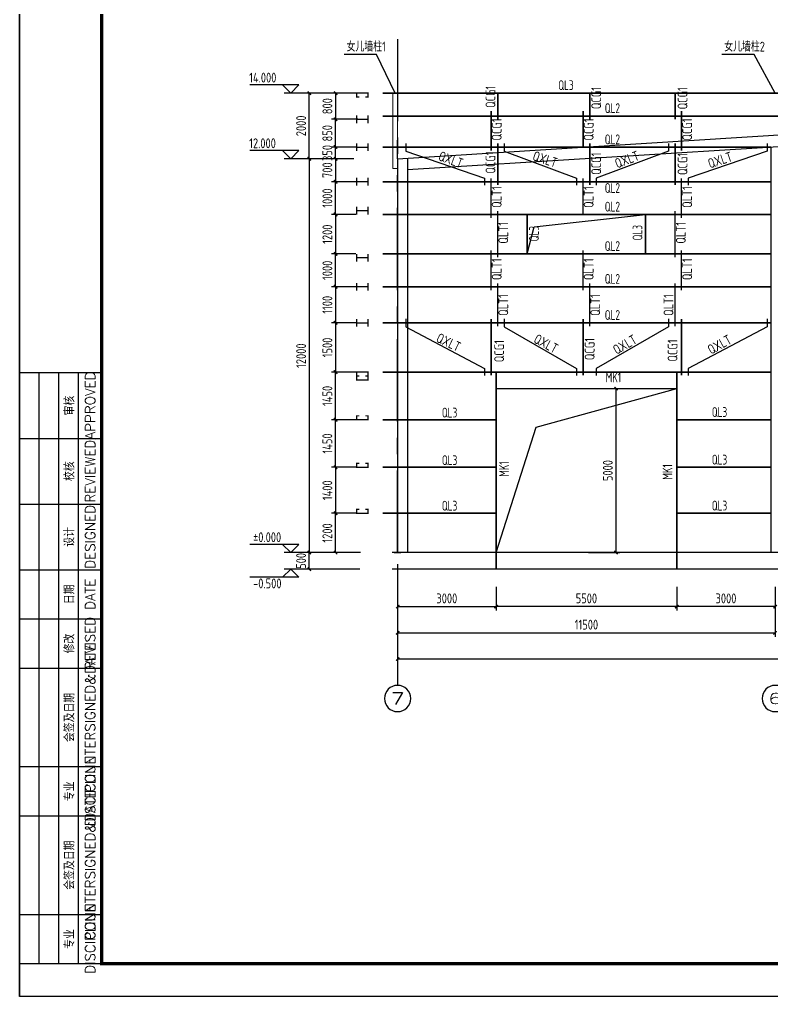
# Model space of a CAD drawing. Header units: millimetres. Extents: x 865490 to 879904, y 39442 to 44891.
# Drawn here: x 874413.7 to 874642.9, y 39450 to 39747.5 of the extents above; entities that cross this region are included whole.
import ezdxf
from ezdxf.enums import TextEntityAlignment as Align

# ---------------------------------------------------------------- set-up
doc = ezdxf.new("R2010")
doc.units = ezdxf.units.MM
doc.header["$LTSCALE"] = 1000
doc.header["$MEASUREMENT"] = 0
doc.linetypes.add('CENTER', pattern=[2, 1.25, -0.25, 0.25, -0.25])
doc.linetypes.add('DOTE', pattern=[2.42, 2, -0.2, 0.02, -0.2])
for name, color, linetype in [('1307', 7, 'Continuous'), ('1530', 253, 'Continuous'), ('1534', 7, 'Continuous'), ('AXIS', 3, 'Continuous'), ('AXIS_TEXT', 7, 'Continuous'), ('DIM', 7, 'Continuous'), ('DOTE', 1, 'DOTE'), ('M_Prof', 2, 'Continuous'), ('WINDOW', 4, 'Continuous'), ('标注', 7, 'Continuous'), ('梁', 4, 'Continuous'), ('檩条', 34, 'Continuous')]:
    doc.layers.add(name, color=color, linetype=linetype)
doc.layers.add('零部件', color=3, linetype='Continuous', lineweight=5)
doc.styles.add('_TCH_AXIS', font='COMPLEX', dxfattribs={"bigfont": 'GBCBIG'})
doc.styles.add('COMPLEX', font='COMPLEX')
doc.styles.add('ECEC_TK', font='txt_l.shx', dxfattribs={"bigfont": 'hztxt_l.shx'})
doc.styles.add('GBHZ', font='gbenor.shx', dxfattribs={"width": 0.9, "bigfont": 'gbcbig.shx'})
doc.dimstyles.new('Y100', dxfattribs={"dimscale": 0, "dimtxt": 3, "dimasz": 0.01, "dimexe": 1.2, "dimexo": 2, "dimgap": 1, "dimtad": 1, "dimdec": 0, "dimlfac": 100, "dimzin": 0, "dimdsep": 46, "dimtxsty": 'GBHZ', "dimblk": 'DX', "dimcen": 0.09, "dimdle": 1, "dimclrd": 7, "dimclre": 7, "dimclrt": 7, "dimadec": 0, "dimazin": 0, "dimtfac": 1, "dimtdec": 0, "dimtix": 1, "dimtmove": 2, "dimatfit": 3, "dimldrblk": 'DX', "dimfxl": 0, "dimtolj": 1, "dimtzin": 0, "dimarcsym": 0})

# ---------------------------------------------------------------- blocks, each defined once
blk = doc.blocks.new('DX')
at = {"color": 0, "linetype": 'ByBlock', "const_width": 40}
blk.add_lwpolyline([(-54, -51), (46, 49)], dxfattribs=at)
blk = doc.blocks.new('*D1121')
at = {"layer": 'Defpoints', "color": 0, "transparency": 16777216}
for p in [(874584.89, 39635.14), (874595.3, 39635.14), (874584.89, 39585.14)]:
    blk.add_point(p, dxfattribs=at)
at = {"layer": '标注', "color": 7, "lineweight": -2, "transparency": 16777216}
for p, q in [((874586.89, 39635.14), (874596.5, 39635.14)), ((874595.3, 39585.15), (874595.3, 39635.13)), ((874586.89, 39585.14), (874596.5, 39585.14))]:
    blk.add_line(p, q, dxfattribs=at)
at = {"layer": '标注', "color": 7, "lineweight": -2, "transparency": 16777216, "xscale": 0.01, "yscale": 0.01, "zscale": 0.01}
for p, rotation in [((874595.3, 39635.14), 90), ((874595.3, 39585.14), 270)]:
    blk.add_blockref('DX', p, dxfattribs=dict(at, rotation=rotation))
at = {"layer": '标注', "color": 7, "transparency": 16777216, "insert": (874592.8, 39610.14), "char_height": 3, "attachment_point": 5, "rotation": 90, "style": 'GBHZ'}
blk.add_mtext('\\A1;5000', dxfattribs=at)
blk = doc.blocks.new('_AXISO')
blk.add_circle((0, 0), 0.5)
at = {"layer": 'AXIS_TEXT', "style": 'COMPLEX', "width": 1.041667}
blk.add_attdef('A', text='', height=0.56, dxfattribs=at).set_placement((-0.25, -0.28), (0.25, -0.28), align=Align.FIT)
blk = doc.blocks.new('*D1110')
at = {"layer": 'Defpoints', "color": 0, "transparency": 16777216}
for p in [(874528.78, 39576.71), (874643.78, 39576.71), (874643.78, 39560.71)]:
    blk.add_point(p, dxfattribs=at)
at = {"layer": 'dim', "color": 7, "lineweight": -2, "transparency": 16777216}
for p, q in [((874528.78, 39574.71), (874528.78, 39559.51)), ((874643.78, 39574.71), (874643.78, 39559.51)), ((874528.79, 39560.71), (874643.77, 39560.71))]:
    blk.add_line(p, q, dxfattribs=at)
at = {"layer": 'dim', "color": 7, "lineweight": -2, "transparency": 16777216, "xscale": 0.01, "yscale": 0.01, "zscale": 0.01, "rotation": 180}
blk.add_blockref('DX', (874528.78, 39560.71), dxfattribs=at)
at = {"layer": 'dim', "color": 7, "lineweight": -2, "transparency": 16777216, "xscale": 0.01, "yscale": 0.01, "zscale": 0.01}
blk.add_blockref('DX', (874643.78, 39560.71), dxfattribs=at)
at = {"layer": 'dim', "color": 7, "transparency": 16777216, "insert": (874586.28, 39563.21), "char_height": 3, "attachment_point": 5, "style": 'GBHZ'}
blk.add_mtext('\\A1;11500', dxfattribs=at)
blk = doc.blocks.new('*D1116')
at = {"layer": 'Defpoints', "color": 0, "transparency": 16777216}
for p in [(874528.78, 39576.71), (875007.78, 39576.71), (874528.78, 39552.71)]:
    blk.add_point(p, dxfattribs=at)
at = {"layer": 'dim', "color": 7, "lineweight": -2, "transparency": 16777216}
for p, q in [((874528.78, 39574.71), (874528.78, 39551.51)), ((875007.78, 39574.71), (875007.78, 39551.51)), ((875007.77, 39552.71), (874528.79, 39552.71))]:
    blk.add_line(p, q, dxfattribs=at)
at = {"layer": 'dim', "color": 7, "lineweight": -2, "transparency": 16777216, "xscale": 0.01, "yscale": 0.01, "zscale": 0.01, "rotation": 180}
blk.add_blockref('DX', (874528.78, 39552.71), dxfattribs=at)
at = {"layer": 'dim', "color": 7, "lineweight": -2, "transparency": 16777216, "xscale": 0.01, "yscale": 0.01, "zscale": 0.01}
blk.add_blockref('DX', (875007.78, 39552.71), dxfattribs=at)
at = {"layer": 'dim', "color": 7, "transparency": 16777216, "insert": (874768.28, 39555.21), "char_height": 3, "attachment_point": 5, "style": 'GBHZ'}
blk.add_mtext('\\A1;47000', dxfattribs=at)
blk = doc.blocks.new('*D1117')
at = {"layer": 'Defpoints', "color": 0, "transparency": 16777216}
for p in [(874517.44, 39705.14), (874501.9, 39585.14), (874519.44, 39585.14)]:
    blk.add_point(p, dxfattribs=at)
at = {"layer": 'dim', "color": 7, "lineweight": -2, "transparency": 16777216}
for p, q in [((874515.44, 39705.14), (874500.7, 39705.14)), ((874501.9, 39705.13), (874501.9, 39585.15)), ((874517.44, 39585.14), (874500.7, 39585.14))]:
    blk.add_line(p, q, dxfattribs=at)
at = {"layer": 'dim', "color": 7, "lineweight": -2, "transparency": 16777216, "xscale": 0.01, "yscale": 0.01, "zscale": 0.01}
for p, rotation in [((874501.9, 39705.14), 90), ((874501.9, 39585.14), 270)]:
    blk.add_blockref('DX', p, dxfattribs=dict(at, rotation=rotation))
at = {"layer": 'dim', "color": 7, "transparency": 16777216, "insert": (874499.4, 39645.14), "char_height": 3, "attachment_point": 5, "rotation": 90, "style": 'GBHZ'}
blk.add_mtext('\\A1;12000', dxfattribs=at)
blk = doc.blocks.new('*D1118')
at = {"layer": 'Defpoints', "color": 0, "transparency": 16777216}
for p in [(874501.9, 39585.14), (874519.44, 39585.14), (874519.27, 39580.14)]:
    blk.add_point(p, dxfattribs=at)
at = {"layer": 'dim', "color": 7, "lineweight": -2, "transparency": 16777216}
for p, q in [((874517.44, 39585.14), (874500.7, 39585.14)), ((874501.9, 39585.15), (874501.9, 39585.16)), ((874501.9, 39580.14), (874501.9, 39585.14)), ((874517.27, 39580.14), (874500.7, 39580.14)), ((874501.9, 39580.13), (874501.9, 39580.12))]:
    blk.add_line(p, q, dxfattribs=at)
at = {"layer": 'dim', "color": 7, "lineweight": -2, "transparency": 16777216, "xscale": 0.01, "yscale": 0.01, "zscale": 0.01}
for p, rotation in [((874501.9, 39585.14), 270), ((874501.9, 39580.14), 90)]:
    blk.add_blockref('DX', p, dxfattribs=dict(at, rotation=rotation))
at = {"layer": 'dim', "color": 7, "transparency": 16777216, "insert": (874499.4, 39582.64), "char_height": 3, "attachment_point": 5, "rotation": 90, "style": 'GBHZ'}
blk.add_mtext('\\A1;500', dxfattribs=at)
blk = doc.blocks.new('*D1119')
at = {"layer": 'Defpoints', "color": 0, "transparency": 16777216}
for p in [(874501.9, 39725.14), (874519.44, 39725.14), (874517.44, 39705.14)]:
    blk.add_point(p, dxfattribs=at)
at = {"layer": 'dim', "color": 7, "lineweight": -2, "transparency": 16777216}
for p, q in [((874517.44, 39725.14), (874500.7, 39725.14)), ((874501.9, 39705.15), (874501.9, 39725.13)), ((874515.44, 39705.14), (874500.7, 39705.14))]:
    blk.add_line(p, q, dxfattribs=at)
at = {"layer": 'dim', "color": 7, "lineweight": -2, "transparency": 16777216, "xscale": 0.01, "yscale": 0.01, "zscale": 0.01}
for p, rotation in [((874501.9, 39725.14), 90), ((874501.9, 39705.14), 270)]:
    blk.add_blockref('DX', p, dxfattribs=dict(at, rotation=rotation))
at = {"layer": 'dim', "color": 7, "transparency": 16777216, "insert": (874499.4, 39715.14), "char_height": 3, "attachment_point": 5, "rotation": 90, "style": 'GBHZ'}
blk.add_mtext('\\A1;2000', dxfattribs=at)
blk = doc.blocks.new('*D1120')
at = {"layer": 'Defpoints', "color": 0, "transparency": 16777216}
for p in [(874518.68, 39725.14), (874509.91, 39717.14), (874518.68, 39717.14)]:
    blk.add_point(p, dxfattribs=at)
at = {"layer": '标注', "color": 7, "lineweight": -2, "transparency": 16777216}
for p, q in [((874516.68, 39725.14), (874508.71, 39725.14)), ((874509.91, 39725.13), (874509.91, 39717.15)), ((874516.68, 39717.14), (874508.71, 39717.14))]:
    blk.add_line(p, q, dxfattribs=at)
at = {"layer": '标注', "color": 7, "lineweight": -2, "transparency": 16777216, "xscale": 0.01, "yscale": 0.01, "zscale": 0.01}
for p, rotation in [((874509.91, 39725.14), 90), ((874509.91, 39717.14), 270)]:
    blk.add_blockref('DX', p, dxfattribs=dict(at, rotation=rotation))
at = {"layer": '标注', "color": 7, "transparency": 16777216, "insert": (874507.41, 39721.14), "char_height": 3, "attachment_point": 5, "rotation": 90, "style": 'GBHZ'}
blk.add_mtext('\\A1;800', dxfattribs=at)
blk = doc.blocks.new('*D1103')
at = {"layer": 'Defpoints', "color": 0, "transparency": 16777216}
for p in [(874509.9, 39597.14), (874518.11, 39597.14), (874518.11, 39585.14)]:
    blk.add_point(p, dxfattribs=at)
at = {"layer": '标注', "color": 7, "lineweight": -2, "transparency": 16777216}
for p, q in [((874516.11, 39597.14), (874508.7, 39597.14)), ((874509.9, 39585.15), (874509.9, 39597.13)), ((874516.11, 39585.14), (874508.7, 39585.14))]:
    blk.add_line(p, q, dxfattribs=at)
at = {"layer": '标注', "color": 7, "lineweight": -2, "transparency": 16777216, "xscale": 0.01, "yscale": 0.01, "zscale": 0.01}
for p, rotation in [((874509.9, 39597.14), 90), ((874509.9, 39585.14), 270)]:
    blk.add_blockref('DX', p, dxfattribs=dict(at, rotation=rotation))
at = {"layer": '标注', "color": 7, "transparency": 16777216, "insert": (874507.4, 39591.14), "char_height": 3, "attachment_point": 5, "rotation": 90, "style": 'GBHZ'}
blk.add_mtext('\\A1;1200', dxfattribs=at)
blk = doc.blocks.new('*D1104')
at = {"layer": 'Defpoints', "color": 0, "transparency": 16777216}
for p in [(874518.11, 39611.14), (874509.9, 39597.14), (874518.11, 39597.14)]:
    blk.add_point(p, dxfattribs=at)
at = {"layer": '标注', "color": 7, "lineweight": -2, "transparency": 16777216}
for p, q in [((874516.11, 39611.14), (874508.7, 39611.14)), ((874509.9, 39611.13), (874509.9, 39597.15)), ((874516.11, 39597.14), (874508.7, 39597.14))]:
    blk.add_line(p, q, dxfattribs=at)
at = {"layer": '标注', "color": 7, "lineweight": -2, "transparency": 16777216, "xscale": 0.01, "yscale": 0.01, "zscale": 0.01}
for p, rotation in [((874509.9, 39611.14), 90), ((874509.9, 39597.14), 270)]:
    blk.add_blockref('DX', p, dxfattribs=dict(at, rotation=rotation))
at = {"layer": '标注', "color": 7, "transparency": 16777216, "insert": (874507.4, 39604.14), "char_height": 3, "attachment_point": 5, "rotation": 90, "style": 'GBHZ'}
blk.add_mtext('\\A1;1400', dxfattribs=at)
blk = doc.blocks.new('*D1105')
at = {"layer": 'Defpoints', "color": 0, "transparency": 16777216}
for p in [(874509.9, 39640.14), (874518.11, 39640.14), (874518.11, 39625.64)]:
    blk.add_point(p, dxfattribs=at)
at = {"layer": '标注', "color": 7, "lineweight": -2, "transparency": 16777216}
for p, q in [((874516.11, 39640.14), (874508.7, 39640.14)), ((874509.9, 39625.65), (874509.9, 39640.13)), ((874516.11, 39625.64), (874508.7, 39625.64))]:
    blk.add_line(p, q, dxfattribs=at)
at = {"layer": '标注', "color": 7, "lineweight": -2, "transparency": 16777216, "xscale": 0.01, "yscale": 0.01, "zscale": 0.01}
for p, rotation in [((874509.9, 39640.14), 90), ((874509.9, 39625.64), 270)]:
    blk.add_blockref('DX', p, dxfattribs=dict(at, rotation=rotation))
at = {"layer": '标注', "color": 7, "transparency": 16777216, "insert": (874507.4, 39632.89), "char_height": 3, "attachment_point": 5, "rotation": 90, "style": 'GBHZ'}
blk.add_mtext('\\A1;1450', dxfattribs=at)
blk = doc.blocks.new('*D1106')
at = {"layer": 'Defpoints', "color": 0, "transparency": 16777216}
for p in [(874518.11, 39655.14), (874509.9, 39640.14), (874518.11, 39640.14)]:
    blk.add_point(p, dxfattribs=at)
at = {"layer": '标注', "color": 7, "lineweight": -2, "transparency": 16777216}
for p, q in [((874516.11, 39655.14), (874508.7, 39655.14)), ((874509.9, 39655.13), (874509.9, 39640.15)), ((874516.11, 39640.14), (874508.7, 39640.14))]:
    blk.add_line(p, q, dxfattribs=at)
at = {"layer": '标注', "color": 7, "lineweight": -2, "transparency": 16777216, "xscale": 0.01, "yscale": 0.01, "zscale": 0.01}
for p, rotation in [((874509.9, 39655.14), 90), ((874509.9, 39640.14), 270)]:
    blk.add_blockref('DX', p, dxfattribs=dict(at, rotation=rotation))
at = {"layer": '标注', "color": 7, "transparency": 16777216, "insert": (874507.4, 39647.64), "char_height": 3, "attachment_point": 5, "rotation": 90, "style": 'GBHZ'}
blk.add_mtext('\\A1;1500', dxfattribs=at)
blk = doc.blocks.new('*D1107')
at = {"layer": 'Defpoints', "color": 0, "transparency": 16777216}
for p in [(874509.9, 39625.64), (874518.11, 39625.64), (874518.11, 39611.14)]:
    blk.add_point(p, dxfattribs=at)
at = {"layer": '标注', "color": 7, "lineweight": -2, "transparency": 16777216}
for p, q in [((874516.11, 39625.64), (874508.7, 39625.64)), ((874509.9, 39611.15), (874509.9, 39625.63)), ((874516.11, 39611.14), (874508.7, 39611.14))]:
    blk.add_line(p, q, dxfattribs=at)
at = {"layer": '标注', "color": 7, "lineweight": -2, "transparency": 16777216, "xscale": 0.01, "yscale": 0.01, "zscale": 0.01}
for p, rotation in [((874509.9, 39625.64), 90), ((874509.9, 39611.14), 270)]:
    blk.add_blockref('DX', p, dxfattribs=dict(at, rotation=rotation))
at = {"layer": '标注', "color": 7, "transparency": 16777216, "insert": (874507.4, 39618.39), "char_height": 3, "attachment_point": 5, "rotation": 90, "style": 'GBHZ'}
blk.add_mtext('\\A1;1450', dxfattribs=at)
blk = doc.blocks.new('*D1108')
at = {"layer": 'Defpoints', "color": 0, "transparency": 16777216}
for p in [(874518.04, 39666.14), (874509.9, 39655.14), (874518.11, 39655.14)]:
    blk.add_point(p, dxfattribs=at)
at = {"layer": '标注', "color": 7, "lineweight": -2, "transparency": 16777216}
for p, q in [((874516.04, 39666.14), (874508.7, 39666.14)), ((874509.9, 39666.13), (874509.9, 39655.15)), ((874516.11, 39655.14), (874508.7, 39655.14))]:
    blk.add_line(p, q, dxfattribs=at)
at = {"layer": '标注', "color": 7, "lineweight": -2, "transparency": 16777216, "xscale": 0.01, "yscale": 0.01, "zscale": 0.01}
for p, rotation in [((874509.9, 39666.14), 90), ((874509.9, 39655.14), 270)]:
    blk.add_blockref('DX', p, dxfattribs=dict(at, rotation=rotation))
at = {"layer": '标注', "color": 7, "transparency": 16777216, "insert": (874507.4, 39660.64), "char_height": 3, "attachment_point": 5, "rotation": 90, "style": 'GBHZ'}
blk.add_mtext('\\A1;1100', dxfattribs=at)
blk = doc.blocks.new('*D1068')
at = {"layer": 'Defpoints', "color": 0, "transparency": 16777216}
for p in [(874509.9, 39676.14), (874518.1, 39676.14), (874518.04, 39666.14)]:
    blk.add_point(p, dxfattribs=at)
at = {"layer": '标注', "color": 7, "lineweight": -2, "transparency": 16777216}
for p, q in [((874516.1, 39676.14), (874508.7, 39676.14)), ((874509.9, 39666.15), (874509.9, 39676.13)), ((874516.04, 39666.14), (874508.7, 39666.14))]:
    blk.add_line(p, q, dxfattribs=at)
at = {"layer": '标注', "color": 7, "lineweight": -2, "transparency": 16777216, "xscale": 0.01, "yscale": 0.01, "zscale": 0.01}
for p, rotation in [((874509.9, 39676.14), 90), ((874509.9, 39666.14), 270)]:
    blk.add_blockref('DX', p, dxfattribs=dict(at, rotation=rotation))
at = {"layer": '标注', "color": 7, "transparency": 16777216, "insert": (874507.4, 39671.14), "char_height": 3, "attachment_point": 5, "rotation": 90, "style": 'GBHZ'}
blk.add_mtext('\\A1;1000', dxfattribs=at)
blk = doc.blocks.new('*D1069')
at = {"layer": 'Defpoints', "color": 0, "transparency": 16777216}
for p in [(874518.04, 39688.14), (874509.9, 39676.14), (874518.1, 39676.14)]:
    blk.add_point(p, dxfattribs=at)
at = {"layer": '标注', "color": 7, "lineweight": -2, "transparency": 16777216}
for p, q in [((874516.04, 39688.14), (874508.7, 39688.14)), ((874509.9, 39688.13), (874509.9, 39676.15)), ((874516.1, 39676.14), (874508.7, 39676.14))]:
    blk.add_line(p, q, dxfattribs=at)
at = {"layer": '标注', "color": 7, "lineweight": -2, "transparency": 16777216, "xscale": 0.01, "yscale": 0.01, "zscale": 0.01}
for p, rotation in [((874509.9, 39688.14), 90), ((874509.9, 39676.14), 270)]:
    blk.add_blockref('DX', p, dxfattribs=dict(at, rotation=rotation))
at = {"layer": '标注', "color": 7, "transparency": 16777216, "insert": (874507.4, 39682.14), "char_height": 3, "attachment_point": 5, "rotation": 90, "style": 'GBHZ'}
blk.add_mtext('\\A1;1200', dxfattribs=at)
blk = doc.blocks.new('*D1070')
at = {"layer": 'Defpoints', "color": 0, "transparency": 16777216}
for p in [(874509.9, 39698.14), (874518.09, 39698.14), (874518.04, 39688.14)]:
    blk.add_point(p, dxfattribs=at)
at = {"layer": '标注', "color": 7, "lineweight": -2, "transparency": 16777216}
for p, q in [((874516.09, 39698.14), (874508.7, 39698.14)), ((874509.9, 39688.15), (874509.9, 39698.13)), ((874516.04, 39688.14), (874508.7, 39688.14))]:
    blk.add_line(p, q, dxfattribs=at)
at = {"layer": '标注', "color": 7, "lineweight": -2, "transparency": 16777216, "xscale": 0.01, "yscale": 0.01, "zscale": 0.01}
for p, rotation in [((874509.9, 39698.14), 90), ((874509.9, 39688.14), 270)]:
    blk.add_blockref('DX', p, dxfattribs=dict(at, rotation=rotation))
at = {"layer": '标注', "color": 7, "transparency": 16777216, "insert": (874507.4, 39693.14), "char_height": 3, "attachment_point": 5, "rotation": 90, "style": 'GBHZ'}
blk.add_mtext('\\A1;1000', dxfattribs=at)
blk = doc.blocks.new('*D1071')
at = {"layer": 'Defpoints', "color": 0, "transparency": 16777216}
for p in [(874517.44, 39705.14), (874509.9, 39698.14), (874518.09, 39698.14)]:
    blk.add_point(p, dxfattribs=at)
at = {"layer": '标注', "color": 7, "lineweight": -2, "transparency": 16777216}
for p, q in [((874515.44, 39705.14), (874508.7, 39705.14)), ((874509.9, 39705.13), (874509.9, 39698.15)), ((874516.09, 39698.14), (874508.7, 39698.14))]:
    blk.add_line(p, q, dxfattribs=at)
at = {"layer": '标注', "color": 7, "lineweight": -2, "transparency": 16777216, "xscale": 0.01, "yscale": 0.01, "zscale": 0.01}
for p, rotation in [((874509.9, 39705.14), 90), ((874509.9, 39698.14), 270)]:
    blk.add_blockref('DX', p, dxfattribs=dict(at, rotation=rotation))
at = {"layer": '标注', "color": 7, "transparency": 16777216, "insert": (874507.4, 39701.64), "char_height": 3, "attachment_point": 5, "rotation": 90, "style": 'GBHZ'}
blk.add_mtext('\\A1;700', dxfattribs=at)
blk = doc.blocks.new('*D1072')
at = {"layer": 'Defpoints', "color": 0, "transparency": 16777216}
for p in [(874509.9, 39717.14), (874518.68, 39717.14), (874518.03, 39708.64)]:
    blk.add_point(p, dxfattribs=at)
at = {"layer": '标注', "color": 7, "lineweight": -2, "transparency": 16777216}
for p, q in [((874516.68, 39717.14), (874508.7, 39717.14)), ((874509.9, 39708.65), (874509.9, 39717.13)), ((874516.03, 39708.64), (874508.7, 39708.64))]:
    blk.add_line(p, q, dxfattribs=at)
at = {"layer": '标注', "color": 7, "lineweight": -2, "transparency": 16777216, "xscale": 0.01, "yscale": 0.01, "zscale": 0.01}
for p, rotation in [((874509.9, 39717.14), 90), ((874509.9, 39708.64), 270)]:
    blk.add_blockref('DX', p, dxfattribs=dict(at, rotation=rotation))
at = {"layer": '标注', "color": 7, "transparency": 16777216, "insert": (874507.4, 39712.89), "char_height": 3, "attachment_point": 5, "rotation": 90, "style": 'GBHZ'}
blk.add_mtext('\\A1;850', dxfattribs=at)
blk = doc.blocks.new('*D1073')
at = {"layer": 'Defpoints', "color": 0, "transparency": 16777216}
for p in [(874509.9, 39708.64), (874518.03, 39708.64), (874517.44, 39705.14)]:
    blk.add_point(p, dxfattribs=at)
at = {"layer": 'DOTE', "color": 7, "lineweight": -2, "transparency": 16777216}
for p, q in [((874516.03, 39708.64), (874508.7, 39708.64)), ((874509.9, 39708.65), (874509.9, 39708.66)), ((874509.9, 39705.14), (874509.9, 39708.64)), ((874515.44, 39705.14), (874508.7, 39705.14)), ((874509.9, 39705.13), (874509.9, 39705.12))]:
    blk.add_line(p, q, dxfattribs=at)
at = {"layer": 'DOTE', "color": 7, "lineweight": -2, "transparency": 16777216, "xscale": 0.01, "yscale": 0.01, "zscale": 0.01}
for p, rotation in [((874509.9, 39708.64), 270), ((874509.9, 39705.14), 90)]:
    blk.add_blockref('DX', p, dxfattribs=dict(at, rotation=rotation))
at = {"layer": 'DOTE', "color": 7, "transparency": 16777216, "insert": (874507.4, 39706.89), "char_height": 3, "attachment_point": 5, "rotation": 90, "style": 'GBHZ'}
blk.add_mtext('\\A1;350', dxfattribs=at)
blk = doc.blocks.new('*D1146')
at = {"layer": 'Defpoints', "color": 0, "transparency": 16777216}
for p in [(874528.78, 39576.71), (874558.78, 39576.71), (874558.78, 39568.71)]:
    blk.add_point(p, dxfattribs=at)
at = {"layer": 'dim', "color": 7, "lineweight": -2, "transparency": 16777216}
for p, q in [((874528.78, 39574.71), (874528.78, 39567.51)), ((874558.78, 39574.71), (874558.78, 39567.51)), ((874528.79, 39568.71), (874558.77, 39568.71))]:
    blk.add_line(p, q, dxfattribs=at)
at = {"layer": 'dim', "color": 7, "lineweight": -2, "transparency": 16777216, "xscale": 0.01, "yscale": 0.01, "zscale": 0.01, "rotation": 180}
blk.add_blockref('DX', (874528.78, 39568.71), dxfattribs=at)
at = {"layer": 'dim', "color": 7, "lineweight": -2, "transparency": 16777216, "xscale": 0.01, "yscale": 0.01, "zscale": 0.01}
blk.add_blockref('DX', (874558.78, 39568.71), dxfattribs=at)
at = {"layer": 'dim', "color": 7, "transparency": 16777216, "insert": (874543.78, 39571.21), "char_height": 3, "attachment_point": 5, "style": 'GBHZ'}
blk.add_mtext('\\A1;3000', dxfattribs=at)
blk = doc.blocks.new('*D1147')
at = {"layer": 'Defpoints', "color": 0, "transparency": 16777216}
for p in [(874558.78, 39576.71), (874613.78, 39576.71), (874558.78, 39568.71)]:
    blk.add_point(p, dxfattribs=at)
at = {"layer": 'dim', "color": 7, "lineweight": -2, "transparency": 16777216}
for p, q in [((874558.78, 39574.71), (874558.78, 39567.51)), ((874613.78, 39574.71), (874613.78, 39567.51)), ((874613.77, 39568.71), (874558.79, 39568.71))]:
    blk.add_line(p, q, dxfattribs=at)
at = {"layer": 'dim', "color": 7, "lineweight": -2, "transparency": 16777216, "xscale": 0.01, "yscale": 0.01, "zscale": 0.01, "rotation": 180}
blk.add_blockref('DX', (874558.78, 39568.71), dxfattribs=at)
at = {"layer": 'dim', "color": 7, "lineweight": -2, "transparency": 16777216, "xscale": 0.01, "yscale": 0.01, "zscale": 0.01}
blk.add_blockref('DX', (874613.78, 39568.71), dxfattribs=at)
at = {"layer": 'dim', "color": 7, "transparency": 16777216, "insert": (874586.28, 39571.21), "char_height": 3, "attachment_point": 5, "style": 'GBHZ'}
blk.add_mtext('\\A1;5500', dxfattribs=at)
blk = doc.blocks.new('*D1148')
at = {"layer": 'Defpoints', "color": 0, "transparency": 16777216}
for p in [(874613.78, 39576.71), (874643.78, 39576.71), (874613.78, 39568.71)]:
    blk.add_point(p, dxfattribs=at)
at = {"layer": 'dim', "color": 7, "lineweight": -2, "transparency": 16777216}
for p, q in [((874613.78, 39574.71), (874613.78, 39567.51)), ((874643.78, 39574.71), (874643.78, 39567.51)), ((874643.77, 39568.71), (874613.79, 39568.71))]:
    blk.add_line(p, q, dxfattribs=at)
at = {"layer": 'dim', "color": 7, "lineweight": -2, "transparency": 16777216, "xscale": 0.01, "yscale": 0.01, "zscale": 0.01, "rotation": 180}
blk.add_blockref('DX', (874613.78, 39568.71), dxfattribs=at)
at = {"layer": 'dim', "color": 7, "lineweight": -2, "transparency": 16777216, "xscale": 0.01, "yscale": 0.01, "zscale": 0.01}
blk.add_blockref('DX', (874643.78, 39568.71), dxfattribs=at)
at = {"layer": 'dim', "color": 7, "transparency": 16777216, "insert": (874628.78, 39571.21), "char_height": 3, "attachment_point": 5, "style": 'GBHZ'}
blk.add_mtext('\\A1;3000', dxfattribs=at)

msp = doc.modelspace()

# ---------------------------------------------------------------- linework, layer by layer
for p, q in [((874413.672, 39449.955), (874413.672, 40043.955)), ((874413.672, 40043.955), (874413.672, 39449.955)), ((874419.672, 39459.955), (874419.672, 39639.955)), ((874425.672, 39459.955), (874425.672, 39639.955)), ((874431.672, 39459.955), (874431.672, 39639.955)), ((874413.672, 39619.955), (874438.672, 39619.955)), ((874413.672, 39599.955), (874438.672, 39599.955)), ((874413.672, 39579.955), (874438.672, 39579.955)), ((874413.672, 39564.955), (874438.672, 39564.955)), ((874413.672, 39549.955), (874438.672, 39549.955)), ((874413.672, 39519.955), (874438.672, 39519.955)), ((874413.672, 39504.955), (874438.672, 39504.955)), ((874413.672, 39474.955), (874438.672, 39474.955)), ((875254.672, 39449.955), (874413.672, 39449.955))]:
    msp.add_line(p, q)
at = {"color": 0, "const_width": 1}
msp.add_lwpolyline([(875244.672, 39459.955), (874438.672, 39459.955), (874438.672, 40033.955), (875244.672, 40033.955)], close=True, dxfattribs=at)
msp.add_lwpolyline([(874413.672, 39639.955), (874413.672, 39459.955), (874438.672, 39459.955), (874438.672, 39639.955)], close=True)
at = {"layer": '1530'}
for p, q in [((874500.699, 39725.137), (874494.227, 39725.137)), ((874500.699, 39705.137), (874494.227, 39705.137)), ((874500.699, 39585.137), (874494.227, 39585.137)), ((874500.699, 39580.137), (874494.227, 39580.137))]:
    msp.add_line(p, q, dxfattribs=at)
at = {"layer": '1534'}
for points in [[(874493.727, 39727.637), (874496.227, 39725.137), (874498.727, 39727.637), (874483.794, 39727.637)], [(874493.727, 39707.637), (874496.227, 39705.137), (874498.727, 39707.637), (874483.794, 39707.637)], [(874493.727, 39587.637), (874496.227, 39585.137), (874498.727, 39587.637), (874483.794, 39587.637)], [(874493.727, 39577.637), (874496.227, 39580.137), (874498.727, 39577.637), (874483.794, 39577.637)]]:
    msp.add_lwpolyline(points, dxfattribs=at)
at = {"layer": 'AXIS', "color": 0}
msp.add_line((874528.779, 39576.707), (874528.779, 39544.707), dxfattribs=at)
at = {"layer": 'DOTE', "linetype": 'CENTER', "ltscale": 0.02}
for p, q in [((874528.779, 39741.589), (874528.779, 39576.707)), ((874528.779, 39585.137), (874528.779, 39710.813))]:
    msp.add_line(p, q, dxfattribs=at)
at = {"layer": 'M_Prof'}
for p, q in [((874528.779, 39705.137), (874759.279, 39719.53)), ((874531.779, 39701.817), (874756.279, 39715.836)), ((874642.529, 39585.137), (874642.529, 39708.749)), ((874531.779, 39705.324), (874531.779, 39585.137)), ((874528.779, 39705.137), (874528.779, 39585.137)), ((875018.858, 39585.137), (874527.126, 39585.137)), ((874527.779, 39585.137), (874529.779, 39585.137)), ((874644.779, 39585.137), (874642.779, 39585.137)), ((875018.858, 39580.137), (874527.126, 39580.137))]:
    msp.add_line(p, q, dxfattribs=at)
at = {"layer": 'WINDOW'}
for p, q in [((874558.779, 39585.137), (874558.779, 39640.137)), ((874613.779, 39640.137), (874613.779, 39585.137)), ((874558.779, 39635.137), (874613.779, 39635.137))]:
    msp.add_line(p, q, dxfattribs=at)
at = {"layer": '梁'}
for p, q in [((874522.367, 39736.921), (874512.487, 39736.921)), ((874528.079, 39725.137), (874522.367, 39736.921)), ((874637.367, 39736.921), (874627.487, 39736.921)), ((874643.779, 39725.137), (874637.367, 39736.921))]:
    msp.add_line(p, q, dxfattribs=at)
at = {"layer": '梁', "color": 61, "linetype": 'ByBlock', "ltscale": 0.8, "const_width": 0.4}
for points in [[(874517.154, 39723.957), (874516.301, 39723.957), (874516.301, 39725.137), (874519.771, 39725.137), (874519.771, 39723.957), (874518.918, 39723.957)], [(874516.301, 39718.316), (874516.301, 39717.137), (874519.771, 39717.137), (874519.771, 39718.316)], [(874516.301, 39715.957), (874516.301, 39717.137), (874519.771, 39717.137), (874519.771, 39715.957)], [(874516.301, 39709.816), (874516.301, 39708.637), (874519.771, 39708.637), (874519.771, 39709.816)], [(874516.301, 39707.457), (874516.301, 39708.637), (874519.771, 39708.637), (874519.771, 39707.457)], [(874516.301, 39699.317), (874516.301, 39698.138), (874519.771, 39698.138), (874519.771, 39699.317)], [(874516.301, 39696.958), (874516.301, 39698.138), (874519.771, 39698.138), (874519.771, 39696.958)], [(874516.301, 39690.497), (874516.301, 39689.318), (874519.771, 39689.318), (874519.771, 39690.497)], [(874516.301, 39688.139), (874516.301, 39689.318), (874519.771, 39689.318), (874519.771, 39688.139)], [(874516.301, 39676.138), (874516.301, 39674.958), (874519.771, 39674.958), (874519.771, 39676.138)], [(874516.301, 39673.779), (874516.301, 39674.958), (874519.771, 39674.958), (874519.771, 39673.779)], [(874516.301, 39667.316), (874516.301, 39666.137), (874519.771, 39666.137), (874519.771, 39667.316)], [(874516.301, 39664.957), (874516.301, 39666.137), (874519.771, 39666.137), (874519.771, 39664.957)], [(874516.301, 39656.316), (874516.301, 39655.137), (874519.771, 39655.137), (874519.771, 39656.316)], [(874516.301, 39653.957), (874516.301, 39655.137), (874519.771, 39655.137), (874519.771, 39653.957)], [(874517.154, 39638.957), (874516.301, 39638.957), (874516.301, 39640.137), (874519.771, 39640.137), (874519.771, 39638.957), (874518.918, 39638.957)], [(874517.154, 39638.957), (874516.301, 39638.957), (874516.301, 39637.778), (874519.771, 39637.778), (874519.771, 39638.957), (874518.918, 39638.957)], [(874517.154, 39626.816), (874516.301, 39626.816), (874516.301, 39625.637), (874519.771, 39625.637), (874519.771, 39626.816), (874518.918, 39626.816)], [(874517.154, 39612.316), (874516.301, 39612.316), (874516.301, 39611.137), (874519.771, 39611.137), (874519.771, 39612.316), (874518.918, 39612.316)], [(874517.154, 39598.316), (874516.301, 39598.316), (874516.301, 39597.137), (874519.771, 39597.137), (874519.771, 39598.316), (874518.918, 39598.316)]]:
    msp.add_lwpolyline(points, dxfattribs=at)
at = {"layer": '檩条', "color": 4}
for p, q in [((874559.279, 39725.137), (874559.279, 39719.463)), ((874587.279, 39725.137), (874587.279, 39719.463)), ((874613.279, 39725.137), (874613.279, 39719.463)), ((874559.279, 39709.637), (874559.279, 39699.463)), ((874587.279, 39709.637), (874587.279, 39699.463)), ((874613.279, 39709.637), (874613.279, 39699.463)), ((874557.279, 39687.137), (874557.279, 39699.138)), ((874585.279, 39688.138), (874585.279, 39699.138)), ((874615.279, 39687.137), (874615.279, 39699.138)), ((874559.279, 39675.138), (874559.279, 39689.138)), ((874570.394, 39684.39), (874604.277, 39688.138)), ((874613.279, 39675.138), (874613.279, 39689.138)), ((874568.277, 39676.138), (874570.394, 39684.39)), ((874557.279, 39665.137), (874557.279, 39677.138)), ((874585.279, 39665.137), (874585.279, 39677.138)), ((874615.279, 39665.137), (874615.279, 39677.138)), ((874559.279, 39654.137), (874559.279, 39667.137)), ((874587.279, 39654.137), (874587.279, 39667.137)), ((874613.279, 39654.137), (874613.279, 39667.137)), ((874557.279, 39656.137), (874557.279, 39641.462)), ((874585.279, 39656.137), (874585.279, 39641.462)), ((874615.279, 39656.137), (874615.279, 39641.462)), ((874571.003, 39623.371), (874613.779, 39635.137)), ((874558.779, 39585.137), (874571.003, 39623.371))]:
    msp.add_line(p, q, dxfattribs=at)
at = {"layer": '檩条', "color": 4, "linetype": 'ByBlock'}
for p, q in [((874531.279, 39709.812), (874531.279, 39707.462)), ((874561.279, 39709.812), (874561.279, 39707.462)), ((874611.279, 39709.812), (874611.279, 39707.462)), ((874641.279, 39709.812), (874641.279, 39707.462)), ((874531.279, 39707.462), (874555.279, 39699.208)), ((874561.279, 39707.462), (874583.279, 39699.208)), ((874611.279, 39707.462), (874589.279, 39699.208)), ((874641.279, 39707.462), (874617.279, 39699.208)), ((874555.279, 39699.208), (874555.279, 39697.068)), ((874583.279, 39699.208), (874583.279, 39697.068)), ((874589.279, 39699.208), (874589.279, 39697.068)), ((874617.279, 39699.208), (874617.279, 39697.068)), ((874531.279, 39656.312), (874531.279, 39653.962)), ((874561.279, 39656.312), (874561.279, 39653.962)), ((874611.279, 39656.312), (874611.279, 39653.962)), ((874641.279, 39656.312), (874641.279, 39653.962)), ((874531.279, 39653.962), (874555.279, 39641.207)), ((874561.279, 39653.962), (874583.279, 39641.207)), ((874611.279, 39653.962), (874589.279, 39641.207)), ((874641.279, 39653.962), (874617.279, 39641.207)), ((874555.279, 39641.207), (874555.279, 39639.067)), ((874583.279, 39641.207), (874583.279, 39639.067)), ((874589.279, 39641.207), (874589.279, 39639.067)), ((874617.279, 39641.207), (874617.279, 39639.067))]:
    msp.add_line(p, q, dxfattribs=at)
at = {"layer": '檩条', "color": 4, "const_width": 0.5}
for points in [[(874524.279, 39725.137), (874643.079, 39725.137)], [(874646.179, 39725.137), (874524.279, 39725.137)], [(874559.279, 39725.137), (874559.279, 39717.138)], [(874587.279, 39725.137), (874587.279, 39717.138)], [(874613.279, 39725.137), (874613.279, 39717.138)], [(874646.179, 39718.138), (874524.279, 39718.138)], [(874557.279, 39707.636), (874557.279, 39719.637)], [(874585.279, 39708.637), (874585.279, 39719.637)], [(874615.279, 39707.636), (874615.279, 39719.637)], [(874642.529, 39708.637), (874524.279, 39708.637)], [(874559.279, 39709.811), (874559.279, 39697.138)], [(874587.279, 39709.811), (874587.279, 39697.138)], [(874613.279, 39709.811), (874613.279, 39697.138)], [(874642.529, 39698.138), (874524.279, 39698.138)], [(874642.529, 39688.138), (874524.279, 39688.138)], [(874568.277, 39676.138), (874568.277, 39688.138)], [(874604.277, 39676.138), (874604.277, 39688.138)], [(874642.529, 39676.138), (874524.279, 39676.138)], [(874642.529, 39666.137), (874524.279, 39666.137)], [(874642.529, 39655.137), (874524.279, 39655.137)], [(874557.279, 39656.311), (874557.279, 39639.137)], [(874585.279, 39656.311), (874585.279, 39639.137)], [(874615.279, 39656.311), (874615.279, 39639.137)], [(874524.279, 39625.637), (874558.779, 39625.637)], [(874613.779, 39625.637), (874642.529, 39625.637)], [(874558.779, 39611.137), (874524.279, 39611.137)], [(874613.779, 39611.137), (874642.529, 39611.137)]]:
    msp.add_lwpolyline(points, dxfattribs=at)
at = {"layer": '檩条', "color": 1, "const_width": 0.5}
for points in [[(874524.279, 39640.137), (874642.529, 39640.137)], [(874558.779, 39580.137), (874558.779, 39640.137)], [(874613.779, 39580.137), (874613.779, 39640.137)]]:
    msp.add_lwpolyline(points, dxfattribs=at)
at = {"layer": '檩条', "color": 4, "linetype": 'ByBlock', "const_width": 0.5}
for points in [[(874558.779, 39597.137), (874524.279, 39597.137)], [(874613.779, 39597.137), (874642.529, 39597.137)]]:
    msp.add_lwpolyline(points, dxfattribs=at)
at = {"layer": '零部件'}
msp.add_lwpolyline([(874527.379, 39702.137), (874528.779, 39702.137), (874528.779, 39725.137), (874527.379, 39725.137)], close=True, dxfattribs=at)

# ---------------------------------------------------------------- block references
at = {"layer": 'AXIS', "color": 0}
ref = msp.add_blockref('_AXISO', (874528.779, 39540.707), dxfattribs=dict(at, xscale=-8, yscale=8, zscale=8))
ref.add_attrib('A', '7', dxfattribs={"layer": 'AXIS_TEXT', "color": 0, "height": 3.688, "style": '_TCH_AXIS', "width": 1.714286}).set_placement((874526.672, 39538.863), (874530.886, 39538.863), align=Align.FIT)
ref = msp.add_blockref('_AXISO', (874643.779, 39540.707), dxfattribs=dict(at, xscale=-8, yscale=8, zscale=8))
ref.add_attrib('A', '6', dxfattribs={"layer": 'AXIS_TEXT', "color": 0, "height": 3.284, "style": '_TCH_AXIS', "width": 2.071429}).set_placement((874641.511, 39539.065), (874646.047, 39539.065), align=Align.FIT)

# ---------------------------------------------------------------- texts
at = {"style": 'ECEC_TK'}
for s, p in [('APPROVED', (874435.172, 39629.955)), ('审核', (874428.672, 39629.955)), ('REVIEWED', (874435.172, 39609.955)), ('校核', (874428.672, 39609.955)), ('DESIGNED', (874435.172, 39589.955)), ('设计', (874428.672, 39589.955)), ('日期', (874428.672, 39572.455)), ('DATE', (874435.172, 39572.455)), ('REVISED', (874435.172, 39557.455)), ('修改', (874428.672, 39557.455)), ('COUNTERSIGNED&DATE', (874435.172, 39534.955)), ('会签及日期', (874428.672, 39534.955)), ('DISCIPLINE', (874435.172, 39512.455)), ('专业', (874428.672, 39512.455)), ('COUNTERSIGNED&DATE', (874435.172, 39489.955)), ('会签及日期', (874428.672, 39489.955)), ('DISCIPLINE', (874435.172, 39467.455)), ('专业', (874428.672, 39467.455))]:
    msp.add_text(s, height=3, rotation=90, dxfattribs=at).set_placement(p, align=Align.MIDDLE)
at = {"layer": '1307', "style": 'GBHZ'}
for s, rotation, width, p in [('QCG1', 90, 0.9, (874558.563, 39720.593)), ('QCG1', 90, 0.9, (874590.762, 39720.234)), ('QCG1', 90, 0.9, (874617.052, 39720.159)), ('QCG1', 90, 0.9, (874560.461, 39710.659)), ('QCG1', 90, 0.9, (874588.461, 39710.659)), ('QCG1', 90, 0.9, (874618.461, 39710.659)), ('QXLT', 340.07762, 0.9, (874540.938, 39704.737)), ('QCG1', 90, 0.9, (874558.563, 39700.593)), ('QXLT', 341.41801, 0.9, (874569.638, 39704.758)), ('QCG1', 90, 0.9, (874590.762, 39700.234)), ('QXLT', 21.23485, 0.9, (874595.656, 39702.11)), ('QCG1', 90, 0.9, (874617.052, 39700.159)), ('QXLT', 18.6527, 0.9, (874623.897, 39702.105)), ('QLT1', 90, 0.9, (874560.461, 39690.16)), ('QLT1', 90, 0.9, (874588.461, 39690.16)), ('QLT1', 90, 0.9, (874618.461, 39690.16)), ('QLT1', 90, 0.9, (874562.461, 39679.259)), ('QL3', 90, 0.8, (874571.802, 39679.96)), ('QL3', 90, 0.8, (874603.329, 39680.254)), ('QLT1', 90, 0.9, (874616.523, 39679.259)), ('QLT1', 90, 0.9, (874560.461, 39668.16)), ('QLT1', 90, 0.9, (874588.461, 39668.16)), ('QLT1', 90, 0.9, (874618.461, 39668.16)), ('QLT1', 90, 0.9, (874562.461, 39657.258)), ('QLT1', 90, 0.9, (874590.461, 39657.258)), ('QLT1', 90, 0.9, (874612.763, 39657.258)), ('QXLT', 334.44072, 0.9, (874540.259, 39649.496)), ('QCG1', 90, 0.9, (874561.21, 39643.13)), ('QXLT', 331.76662, 0.9, (874569.933, 39649.279)), ('QCG1', 90, 0.9, (874588.762, 39643.764)), ('QXLT', 30.1228, 0.9, (874595.473, 39645.332)), ('QCG1', 90, 0.9, (874614.014, 39643.339)), ('QXLT', 29.23889, 0.9, (874624.254, 39645.387)), ('MK1', 90, 0.8, (874562.688, 39608.281)), ('MK1', 90, 0.8, (874612.459, 39607.379))]:
    msp.add_text(s, height=3, rotation=rotation, dxfattribs=dict(at, width=width)).set_placement(p)
at = {"layer": '1307', "style": 'GBHZ', "width": 0.8}
for s, p in [('QL3', (874577.698, 39726.042)), ('QL2', (874591.859, 39719.033)), ('QL2', (874591.859, 39709.532)), ('QL2', (874591.859, 39694.706)), ('QL2', (874591.859, 39689.033)), ('QL2', (874591.859, 39677.033)), ('QL2', (874591.859, 39667.032)), ('QL2', (874591.859, 39656.032)), ('MK1', (874592.153, 39637.025)), ('QL3', (874542.265, 39626.307)), ('QL3', (874624.454, 39626.473)), ('QL3', (874542.265, 39611.807)), ('QL3', (874624.454, 39611.973)), ('QL3', (874542.265, 39597.939)), ('QL3', (874624.454, 39597.973))]:
    msp.add_text(s, height=3, dxfattribs=at).set_placement(p)
at = {"layer": '1534', "style": 'GBHZ', "width": 0.9}
for s, p in [('女儿墙柱1', (874513.26, 39737.776)), ('女儿墙柱2', (874628.26, 39737.776)), ('14.000', (874483.592, 39728.337)), ('12.000', (874483.592, 39708.337)), ('%%P0.000', (874484.792, 39588.337)), ('-0.500', (874484.792, 39574.27))]:
    msp.add_text(s, height=3, dxfattribs=at).set_placement(p)

# ---------------------------------------------------------------- dimensions: what is measured, and where the dimension line sits
at = {"layer": 'dim'}
for base, p1, p2, angle, picture, middle in [((874501.899, 39725.137), (874517.439, 39705.137), (874519.439, 39725.137), 270, '*D1119', (874499.399, 39715.137)), ((874501.899, 39585.137), (874517.439, 39705.137), (874519.439, 39585.137), 90, '*D1117', (874499.399, 39645.137)), ((874501.899, 39585.137), (874519.272, 39580.137), (874519.439, 39585.137), 270, '*D1118', (874499.399, 39582.637)), ((874558.779, 39568.707), (874613.779, 39576.707), (874558.779, 39576.707), 180, '*D1147', (874586.279, 39571.207)), ((874613.779, 39568.707), (874643.779, 39576.707), (874613.779, 39576.707), 180, '*D1148', (874628.779, 39571.207))]:
    dim = msp.add_linear_dim(base=base, p1=p1, p2=p2, angle=angle, dimstyle='Y100', override={"dimscale": 1}, dxfattribs=at)
    dim.commit()
    dim.dimension.update_dxf_attribs({"geometry": picture, "text_midpoint": middle})
for base, p2, picture, middle in [((874643.779, 39560.707), (874643.779, 39576.707), '*D1110', (874586.279, 39563.207)), ((874558.779, 39568.707), (874558.779, 39576.707), '*D1146', (874543.779, 39571.207))]:
    dim = msp.add_linear_dim(base=base, p1=(874528.779, 39576.707), p2=p2, dimstyle='Y100', override={"dimscale": 1}, dxfattribs=at)
    dim.commit()
    dim.dimension.update_dxf_attribs({"geometry": picture, "text_midpoint": middle})
dim = msp.add_linear_dim(base=(874528.779, 39552.707), p1=(875007.779, 39576.707), p2=(874528.779, 39576.707), text='47000', dimstyle='Y100', override={"dimscale": 1}, dxfattribs=at)
dim.commit()
dim.dimension.update_dxf_attribs({"geometry": '*D1116', "text_midpoint": (874768.279, 39555.207)})
at = {"layer": 'DOTE'}
dim = msp.add_linear_dim(base=(874509.899, 39708.637), p1=(874517.439, 39705.137), p2=(874518.034, 39708.637), angle=90, dimstyle='Y100', override={"dimscale": 1, "dimfxl": 2}, dxfattribs=at)
dim.commit()
dim.dimension.update_dxf_attribs({"geometry": '*D1073', "text_midpoint": (874507.399, 39706.887)})
at = {"layer": '标注'}
for base, p1, p2, angle, picture, middle in [((874509.911, 39717.137), (874518.677, 39725.137), (874518.677, 39717.137), 90, '*D1120', (874507.411, 39721.137)), ((874509.899, 39717.137), (874518.034, 39708.637), (874518.677, 39717.137), 270, '*D1072', (874507.399, 39712.887)), ((874509.899, 39698.138), (874517.439, 39705.137), (874518.087, 39698.138), 90, '*D1071', (874507.399, 39701.637)), ((874509.899, 39698.138), (874518.036, 39688.139), (874518.087, 39698.138), 270, '*D1070', (874507.399, 39693.138)), ((874509.899, 39676.138), (874518.036, 39688.139), (874518.097, 39676.138), 90, '*D1069', (874507.399, 39682.138)), ((874509.899, 39676.138), (874518.036, 39666.137), (874518.097, 39676.138), 270, '*D1068', (874507.399, 39671.137)), ((874509.899, 39655.137), (874518.036, 39666.137), (874518.105, 39655.137), 90, '*D1108', (874507.399, 39660.637)), ((874509.899, 39640.137), (874518.105, 39655.137), (874518.105, 39640.137), 270, '*D1106', (874507.399, 39647.637)), ((874509.899, 39640.137), (874518.105, 39625.637), (874518.105, 39640.137), 90, '*D1105', (874507.399, 39632.887)), ((874595.3, 39635.137), (874584.894, 39585.137), (874584.894, 39635.137), 90, '*D1121', (874592.8, 39610.137)), ((874509.899, 39625.637), (874518.105, 39611.137), (874518.105, 39625.637), 90, '*D1107', (874507.399, 39618.387)), ((874509.899, 39597.137), (874518.105, 39611.137), (874518.105, 39597.137), 270, '*D1104', (874507.399, 39604.137)), ((874509.899, 39597.137), (874518.105, 39585.137), (874518.105, 39597.137), 90, '*D1103', (874507.399, 39591.137))]:
    dim = msp.add_linear_dim(base=base, p1=p1, p2=p2, angle=angle, dimstyle='Y100', override={"dimscale": 1}, dxfattribs=at)
    dim.commit()
    dim.dimension.update_dxf_attribs({"geometry": picture, "text_midpoint": middle})

doc.saveas('drawing.dxf')
